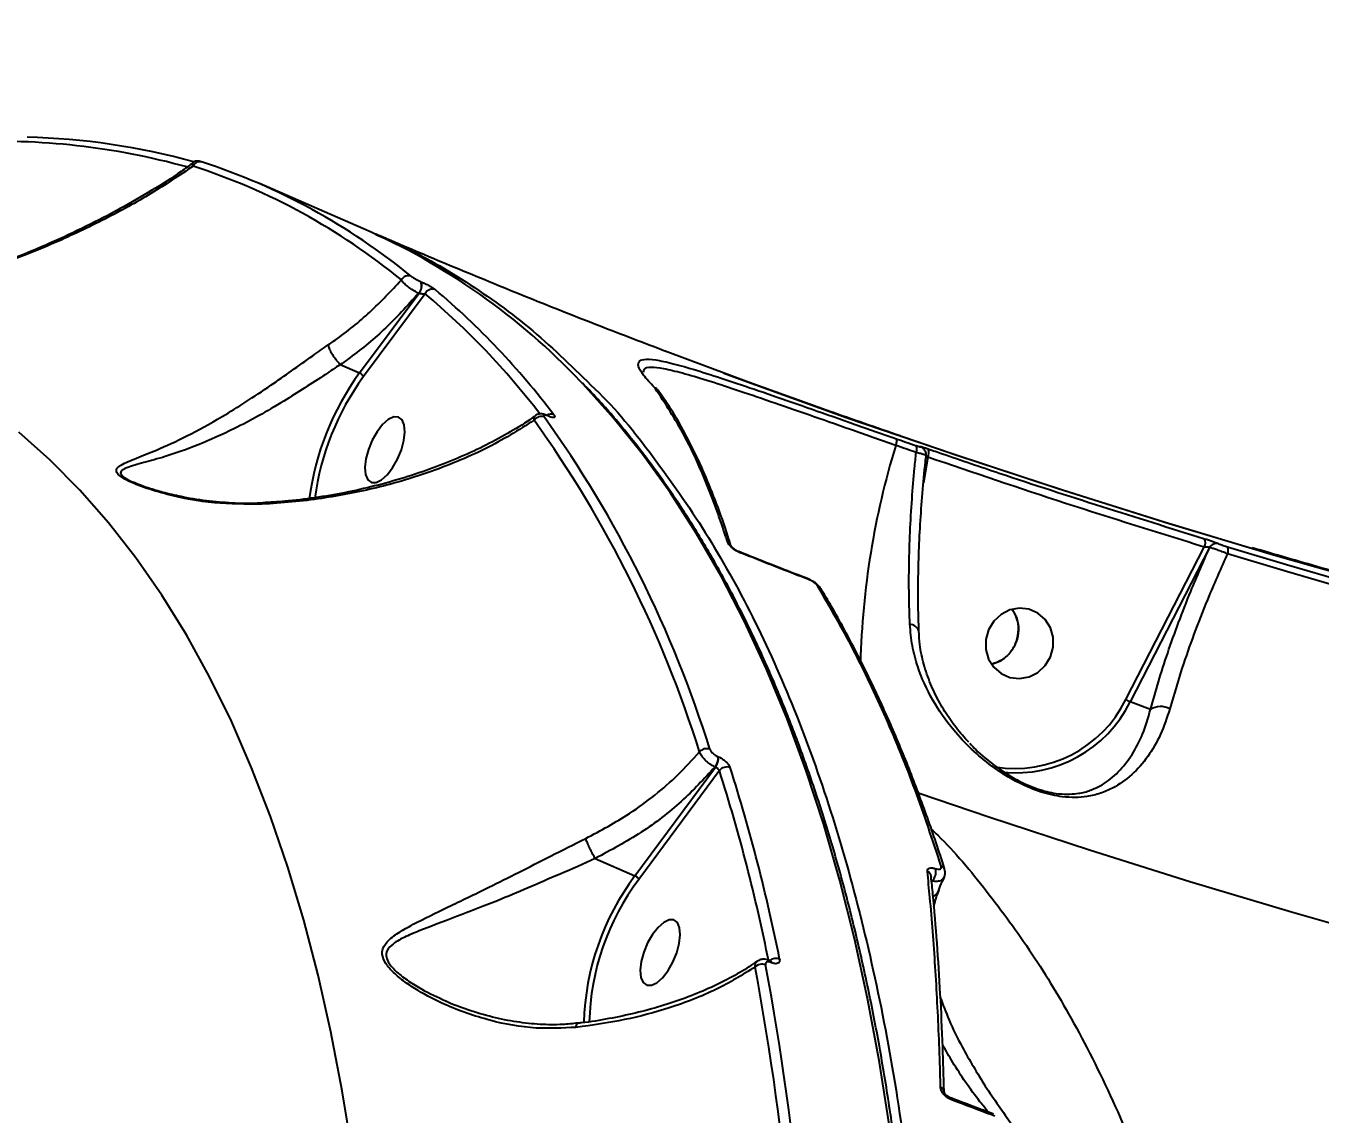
# Model space of a CAD drawing. Header units: millimetres. Extents: x -4153 to 4002, y -5023 to 3197.
# Drawn here: x 160.8 to 325.2, y -1729.3 to -1591.1 of the extents above; entities that cross this region are included whole.
import ezdxf

# ---------------------------------------------------------------- set-up
doc = ezdxf.new("R2010")
doc.units = ezdxf.units.MM
for name, color, linetype in [('DIKOM_ОБЪЕКТ', 7, 'Continuous'), ('DIKOM_РАЗМЕР_ЗОНА', 7, 'Continuous'), ('DIKOM_РАЗМЕР_ОБЪЕКТА', 7, 'Continuous')]:
    doc.layers.add(name, color=color, linetype=linetype)
doc.styles.add('style1', font='arialbd.ttf', dxfattribs={"width": 0.8})
doc.dimstyles.new('1-50', dxfattribs={"dimtxt": 300, "dimasz": 200, "dimexe": 100, "dimexo": 0, "dimgap": 100, "dimtad": 1, "dimtxsty": 'style1', "dimcen": 200, "dimclrd": 7, "dimclre": 7, "dimclrt": 7, "dimadec": 1, "dimazin": 2, "dimtfac": 1, "dimtmove": 0, "dimatfit": 2, "dimfxl": 0, "dimlwd": 25, "dimlwe": 18, "dimarcsym": 0})

# ---------------------------------------------------------------- blocks, each defined once
blk = doc.blocks.new('*D9')
at = {"layer": 'Defpoints', "color": 0, "transparency": 16777216}
for p in [(2370.19, 1747.32), (-2106.31, -2974.61), (1195.51, -2974.61)]:
    blk.add_point(p, dxfattribs=at)
at = {"layer": 'DIKOM_РАЗМЕР_ОБЪЕКТА', "color": 7, "lineweight": 18, "transparency": 16777216}
for p, q in [((2370.19, 1747.32), (-2206.31, 1747.32)), ((1195.51, -2974.61), (-2206.31, -2974.61))]:
    blk.add_line(p, q, dxfattribs=at)
at = {"layer": 'DIKOM_РАЗМЕР_ОБЪЕКТА', "color": 7, "lineweight": 25, "transparency": 16777216}
blk.add_line((-2106.31, 1547.32), (-2106.31, -2774.61), dxfattribs=at)
at = {"layer": 'DIKOM_РАЗМЕР_ОБЪЕКТА', "color": 7, "transparency": 16777216}
for points in [[(-2139.64, 1547.32), (-2072.98, 1547.32), (-2106.31, 1747.32)], [(-2139.64, -2774.61), (-2072.98, -2774.61), (-2106.31, -2974.61)]]:
    blk.add_solid(points, dxfattribs=at)
at = {"layer": 'DIKOM_РАЗМЕР_ОБЪЕКТА', "color": 7, "transparency": 16777216, "insert": (-2359.48, -612.26), "char_height": 300, "attachment_point": 5, "rotation": 90, "style": 'style1'}
blk.add_mtext('{\\fArial|b0|i0|c204|p34;4700}', dxfattribs=at)
blk = doc.blocks.new('*D10')
at = {"layer": 'Defpoints', "color": 0, "transparency": 16777216}
for p in [(4001.69, -909.96), (-3216.31, -1859.46), (4001.69, -4923)]:
    blk.add_point(p, dxfattribs=at)
at = {"layer": 'DIKOM_РАЗМЕР_ЗОНА', "color": 7, "lineweight": 18, "transparency": 16777216}
for p, q in [((4001.69, -909.96), (4001.69, -5023)), ((-3216.31, -1859.46), (-3216.31, -5023))]:
    blk.add_line(p, q, dxfattribs=at)
at = {"layer": 'DIKOM_РАЗМЕР_ЗОНА', "color": 7, "lineweight": 25, "transparency": 16777216}
blk.add_line((-3016.31, -4923), (3801.69, -4923), dxfattribs=at)
at = {"layer": 'DIKOM_РАЗМЕР_ЗОНА', "color": 7, "transparency": 16777216}
for points in [[(-3016.31, -4889.67), (-3016.31, -4956.33), (-3216.31, -4923)], [(3801.69, -4889.67), (3801.69, -4956.33), (4001.69, -4923)]]:
    blk.add_solid(points, dxfattribs=at)
at = {"layer": 'DIKOM_РАЗМЕР_ЗОНА', "color": 7, "transparency": 16777216, "insert": (392.69, -4669.83), "char_height": 300, "attachment_point": 5, "style": 'style1'}
blk.add_mtext('{\\fArial|b0|i0|c204|p34;7200}', dxfattribs=at)
blk = doc.blocks.new('*D11')
at = {"layer": 'Defpoints', "color": 0, "transparency": 16777216}
for p in [(2631.36, 3197.31), (-3702.81, -4429.79), (2071.05, -4429.79)]:
    blk.add_point(p, dxfattribs=at)
at = {"layer": 'DIKOM_РАЗМЕР_ЗОНА', "color": 7, "lineweight": 18, "transparency": 16777216}
for p, q in [((2631.36, 3197.31), (-3802.81, 3197.31)), ((2071.05, -4429.79), (-3802.81, -4429.79))]:
    blk.add_line(p, q, dxfattribs=at)
at = {"layer": 'DIKOM_РАЗМЕР_ЗОНА', "color": 7, "lineweight": 25, "transparency": 16777216}
blk.add_line((-3702.81, 2997.31), (-3702.81, -4229.79), dxfattribs=at)
at = {"layer": 'DIKOM_РАЗМЕР_ЗОНА', "color": 7, "transparency": 16777216}
for points in [[(-3736.14, 2997.31), (-3669.48, 2997.31), (-3702.81, 3197.31)], [(-3736.14, -4229.79), (-3669.48, -4229.79), (-3702.81, -4429.79)]]:
    blk.add_solid(points, dxfattribs=at)
at = {"layer": 'DIKOM_РАЗМЕР_ЗОНА', "color": 7, "transparency": 16777216, "insert": (-3955.98, -616.24), "char_height": 300, "attachment_point": 5, "rotation": 90, "style": 'style1'}
blk.add_mtext('{\\fArial|b0|i0|c204|p34;7600}', dxfattribs=at)
blk = doc.blocks.new('*D12')
at = {"layer": 'Defpoints', "color": 0, "transparency": 16777216}
for p in [(-1688.31, 690.56), (2486.69, 690.56), (-1688.31, -3442.2)]:
    blk.add_point(p, dxfattribs=at)
at = {"layer": 'DIKOM_РАЗМЕР_ОБЪЕКТА', "color": 7, "lineweight": 18, "transparency": 16777216}
for p, q in [((-1688.31, 690.56), (-1688.31, -3542.2)), ((2486.69, 690.56), (2486.69, -3542.2))]:
    blk.add_line(p, q, dxfattribs=at)
at = {"layer": 'DIKOM_РАЗМЕР_ОБЪЕКТА', "color": 7, "lineweight": 25, "transparency": 16777216}
blk.add_line((2286.69, -3442.2), (-1488.31, -3442.2), dxfattribs=at)
at = {"layer": 'DIKOM_РАЗМЕР_ОБЪЕКТА', "color": 7, "transparency": 16777216}
for points in [[(-1488.31, -3408.87), (-1488.31, -3475.54), (-1688.31, -3442.2)], [(2286.69, -3408.87), (2286.69, -3475.54), (2486.69, -3442.2)]]:
    blk.add_solid(points, dxfattribs=at)
at = {"layer": 'DIKOM_РАЗМЕР_ОБЪЕКТА', "color": 7, "transparency": 16777216, "insert": (399.19, -3189.03), "char_height": 300, "attachment_point": 5, "style": 'style1'}
blk.add_mtext('{\\fArial|b0|i0|c204|p34;4175}', dxfattribs=at)

msp = doc.modelspace()

# ---------------------------------------------------------------- linework, layer by layer
at = {"layer": 'DIKOM_ОБЪЕКТ', "color": 7, "linetype": 'Continuous'}
for p, q in [((203.669, -1616.837), (190.415, -1611.096)), ((210.934, -1623.54), (210.96, -1623.552)), ((203.144, -1635.145), (210.681, -1625.03)), ((211.488, -1625.083), (203.641, -1635.616)), ((210.681, -1625.03), (210.654, -1625.018)), ((200.706, -1634.089), (200.7, -1634.085)), ((200.706, -1634.089), (203.144, -1635.145)), ((240.693, -1637.071), (240.621, -1636.986)), ((240.7, -1637.082), (240.693, -1637.071)), ((240.976, -1637.262), (240.878, -1637.158)), ((227.06, -1640.576), (226.975, -1640.539)), ((227.145, -1640.646), (227.06, -1640.609)), ((274.444, -1644.529), (274.437, -1644.525)), ((274.437, -1644.525), (274.567, -1644.582)), ((274.444, -1644.529), (274.568, -1644.583)), ((275.341, -1645.834), (274.803, -1649.146)), ((174.375, -1649.011), (174.623, -1649.13)), ((300.517, -1676.65), (310.496, -1657.261)), ((311.159, -1657.339), (301.079, -1676.925)), ((311.166, -1657.343), (311.159, -1657.339)), ((312.309, -1656.835), (312.316, -1656.839)), ((251.32, -1657.852), (251.307, -1657.846)), ((274.198, -1667.92), (274.195, -1667.891)), ((303.658, -1677.895), (301.079, -1676.925)), ((248.685, -1683.881), (248.73, -1683.901)), ((238.142, -1699.022), (248.363, -1685.231)), ((248.882, -1685.671), (238.639, -1699.492)), ((248.363, -1685.231), (248.318, -1685.211)), ((233.096, -1696.837), (238.142, -1699.022)), ((275.786, -1699.12), (275.788, -1699.148)), ((275.883, -1699.695), (275.824, -1699.64)), ((255.335, -1709.832), (255.269, -1709.803)), ((255.335, -1709.832), (255.344, -1709.836)), ((255.488, -1710.067), (255.422, -1710.038)), ((214.057, -1714.906), (214.347, -1715.049)), ((277.427, -1726.508), (277.423, -1726.366))]:
    msp.add_line(p, q, dxfattribs=at)
at = {"layer": 'DIKOM_ОБЪЕКТ', "color": 7, "linetype": 'Continuous', "flags": 128}
for points in [[(467.836, -1691.681), (462.547, -1690.823), (447.942, -1688.331), (433.385, -1685.668), (418.883, -1682.834), (404.448, -1679.833), (390.087, -1676.665), (375.812, -1673.333), (361.63, -1669.84), (347.552, -1666.187), (333.586, -1662.377), (319.742, -1658.412), (306.028, -1654.296), (292.454, -1650.03), (279.029, -1645.617), (265.761, -1641.061), (252.66, -1636.364), (241.993, -1632.39)], [(270.449, -1730.592), (269.176, -1722.495), (267.708, -1714.634), (266.045, -1707.015), (264.19, -1699.645), (262.142, -1692.53), (259.905, -1685.675), (257.48, -1679.087), (254.869, -1672.771), (252.074, -1666.733), (249.098, -1660.977), (245.943, -1655.509), (242.611, -1650.333), (239.107, -1645.453), (235.432, -1640.874), (231.59, -1636.599), (231.226, -1636.219)], [(249.425, -1635.172), (251.991, -1636.116), (265.132, -1640.827), (278.44, -1645.397), (291.906, -1649.823), (305.52, -1654.102), (319.275, -1658.231), (333.161, -1662.208), (347.169, -1666.029), (361.29, -1669.693), (375.515, -1673.197), (389.834, -1676.539), (404.237, -1679.716), (418.716, -1682.726), (433.261, -1685.568), (447.863, -1688.24), (462.511, -1690.739), (467.849, -1691.605)], [(206.657, -1648.096), (207.357, -1647.198), (207.976, -1646.113), (208.466, -1644.931), (208.785, -1643.745), (208.909, -1642.654), (208.828, -1641.744), (208.546, -1641.09), (208.089, -1640.745), (207.492, -1640.737), (206.805, -1641.066), (206.082, -1641.706), (205.382, -1642.604), (204.763, -1643.688), (204.273, -1644.871), (203.953, -1646.057), (203.829, -1647.148), (203.911, -1648.058), (204.192, -1648.711), (204.65, -1649.057), (205.246, -1649.065), (205.934, -1648.736), (206.657, -1648.096)], [(202.194, -1734.054), (200.954, -1726.343), (199.517, -1718.869), (197.885, -1711.64), (196.06, -1704.663), (194.042, -1697.943), (191.835, -1691.488), (189.439, -1685.302), (186.858, -1679.393), (184.093, -1673.765), (181.148, -1668.424), (178.024, -1663.374), (174.726, -1658.621), (171.255, -1654.168), (167.615, -1650.021), (163.81, -1646.182), (159.843, -1642.655)], [(271.262, -1643.468), (271.586, -1643.582), (271.91, -1643.695), (272.234, -1643.808), (272.559, -1643.921), (272.883, -1644.034), (273.207, -1644.147), (273.532, -1644.26), (273.857, -1644.373)], [(273.876, -1645.256), (273.552, -1645.144), (273.228, -1645.031), (272.903, -1644.918), (272.579, -1644.805), (272.255, -1644.692), (271.931, -1644.579), (271.607, -1644.465), (271.284, -1644.352)], [(313.443, -1657.24), (320.952, -1659.491), (328.503, -1661.695), (336.092, -1663.852), (343.719, -1665.961), (351.382, -1668.023), (359.079, -1670.036), (366.809, -1672.001), (374.57, -1673.917)], [(374.517, -1674.779), (366.762, -1672.864), (359.037, -1670.901), (351.345, -1668.889), (343.688, -1666.829), (336.067, -1664.721), (328.483, -1662.566), (320.938, -1660.363), (313.434, -1658.114)], [(288.213, -1665.17), (286.995, -1665.03), (285.777, -1665.252), (284.659, -1665.818), (283.731, -1666.683), (283.068, -1667.777), (282.723, -1669.01), (282.726, -1670.283), (283.074, -1671.493), (283.742, -1672.542), (284.673, -1673.344), (285.793, -1673.836), (287.011, -1673.976), (288.228, -1673.754), (289.347, -1673.188), (290.275, -1672.323), (290.938, -1671.23), (291.282, -1669.996), (291.28, -1668.723), (290.931, -1667.513), (290.264, -1666.465), (289.333, -1665.662), (288.213, -1665.17)], [(414.861, -1726.656), (401.278, -1723.825), (387.767, -1720.839), (374.334, -1717.701), (360.99, -1714.411), (347.742, -1710.972), (334.599, -1707.387), (321.57, -1703.657), (308.663, -1699.785), (295.886, -1695.773), (283.248, -1691.625), (274.114, -1688.512)], [(241.654, -1711.973), (242.354, -1711.074), (242.974, -1709.99), (243.463, -1708.807), (243.783, -1707.622), (243.907, -1706.53), (243.825, -1705.621), (243.544, -1704.967), (243.087, -1704.622), (242.49, -1704.613), (241.802, -1704.942), (241.079, -1705.582), (240.38, -1706.48), (239.76, -1707.565), (239.271, -1708.748), (238.951, -1709.933), (238.827, -1711.025), (238.909, -1711.934), (239.19, -1712.588), (239.647, -1712.933), (240.244, -1712.941), (240.931, -1712.613), (241.654, -1711.973)], [(278.127, -1727.2), (278.114, -1727.194), (278.113, -1727.194)]]:
    msp.add_lwpolyline(points, dxfattribs=at)
at = {"layer": 'DIKOM_ОБЪЕКТ', "color": 7, "linetype": 'Continuous'}
for centre, radius, start, end in [((157.289, -1695.275), 89.551, 74.5124, 92.73167), ((158.867, -1692.529), 87.352, 74.58271, 88.66678), ((182.85, -1609.231), 0.924, 69.31611, 156.76933), ((157.925, -1686.104), 81.736, 50.69519, 72.00475), ((156.801, -1686.442), 81.566, 50.69657, 72.00349), ((169.742, -1694.352), 84.615, 43.39549, 66.36184), ((209.352, -1623.8), 1.004, 69.69254, 151.85331), ((209.66, -1624.064), 1.377, 316.18986, 22.35543), ((209.687, -1624.077), 1.377, 316.17896, 22.38418), ((212.41, -1625.506), 1.014, 69.90379, 155.39394), ((149.436, -1699.679), 98.253, 37.06618, 49.87289), ((148.493, -1699.841), 97.76, 37.50184, 49.88056), ((231.178, -1655.598), 34.702, 143.88717, 172.61902), ((230.856, -1655.462), 33.683, 143.89977, 172.45588), ((240.303, -1637.941), 0.953, 34.22009, 65.86591), ((240.321, -1637.939), 0.937, 36.51449, 66.1035), ((226.245, -1641.729), 1.065, 69.57009, 147.67327), ((104.946, -1727.496), 148.155, 17.35932, 35.64387), ((105.955, -1727.257), 148.479, 17.35902, 35.64394), ((227.466, -1641.381), 0.994, 68.12666, 120.45087), ((226.839, -1640.793), 0.288, 39.77437, 61.36132), ((226.969, -1640.774), 0.218, 36.26075, 65.76637), ((369.865, -1674.531), 103.098, 162.97925, 178.57034), ((273.05, -1644.833), 0.928, 332.84862, 29.68713), ((274.325, -1645.251), 1.172, 330.1662, 23.19899), ((249.496, -1657.348), 0.888, 16.8523, 64.46598), ((309.427, -1656.705), 1.205, 332.51482, 24.48257), ((312.041, -1657.787), 0.989, 74.26354, 153.06498), ((312.048, -1657.792), 0.99, 74.2765, 153.03209), ((312.453, -1657.668), 1.078, 335.51008, 23.33342), ((251.208, -1658.093), 0.266, 32.93472, 65.18061), ((260.174, -1661.592), 0.248, 31.97012, 66.86712), ((261.112, -1662.982), 0.773, 31.19746, 68.81928), ((273.008, -1668.34), 1.269, 20.73976, 86.86179), ((286.447, -1669.688), 15.698, 260.67533, 333.6743), ((286.555, -1669.747), 16.201, 264.17479, 333.69914), ((304.132, -1669.995), 7.573, 241.48831, 246.22157), ((304.959, -1680.021), 2.492, 62.5368, 121.47527), ((247.247, -1684.047), 1.17, 68.7492, 139.81547), ((246.961, -1684.121), 1.741, 321.20651, 7.91692), ((247.007, -1684.141), 1.74, 321.21096, 7.93155), ((249.816, -1686.374), 1.169, 68.63056, 143.03726), ((30.695, -1754.979), 228.93, 11.3492, 17.62255), ((31.423, -1754.788), 229.592, 11.35089, 17.6211), ((274.973, -1699.222), 0.82, 7.15678, 66.18384), ((274.74, -1698.502), 1.653, 313.7684, 13.2353), ((276.812, -1698.489), 0.733, 18.83967, 70.31107), ((264.36, -1718.616), 32.731, 143.22693, 178.34393), ((263.76, -1718.379), 31.429, 143.06305, 178.65538), ((275.48, -1700.376), 1.368, 294.50956, 339.76659), ((254.283, -1711.486), 1.231, 68.09214, 135.20866), ((-86.654, -1774.266), 347.329, 359.67694, 10.6052), ((256.066, -1710.749), 1.237, 68.27907, 130.13323), ((255.126, -1710.063), 0.297, 4.84875, 60.7044), ((255.187, -1710.094), 0.302, 5.16749, 58.64067), ((-87.224, -1774.398), 346.553, 359.67656, 10.60511), ((276.672, -1726.544), 0.766, 3.09281, 66.72767), ((277.956, -1727.492), 0.339, 5.93585, 59.58821)]:
    msp.add_arc(centre, radius, start, end, dxfattribs=at)
for points, knots in [([(183.084, -1608.337), (183.025, -1608.318), (182.918, -1608.281), (182.803, -1608.254), (182.637, -1608.227), (182.424, -1608.232), (182.194, -1608.282), (182.055, -1608.375), (181.989, -1608.419)], [0, 0, 0, 0, 0.2243194, 0.41186255, 0.54575971, 0.67490913, 0.84640161, 1, 1, 1, 1]), ([(182.001, -1608.867), (180.244, -1610.046), (176.73, -1612.404), (170.819, -1615.651), (164.463, -1618.671), (157.068, -1621.63), (150.059, -1623.887), (143.623, -1625.528), (138.496, -1626.544), (134.728, -1627.175), (132.603, -1627.341), (132.352, -1627.361)], [0, 0, 0, 0, 0.1357673, 0.2715394, 0.4102383, 0.5489238, 0.7213908, 0.8089492, 0.8964846, 0.9877891, 1, 1, 1, 1]), ([(182.011, -1608.44), (181.5, -1608.814), (179.845, -1610.025), (176.76, -1611.975), (172.753, -1614.302), (168.425, -1616.549), (163.997, -1618.623), (159.422, -1620.537), (154.811, -1622.243), (150.062, -1623.767), (145.343, -1625.053), (140.888, -1626.071), (136.794, -1626.82), (134.065, -1627.247), (132.635, -1627.38), (132.438, -1627.398)], [0, 0, 0, 0, 0.0412213, 0.1336011, 0.2280542, 0.3245644, 0.4231421, 0.5114322, 0.6050421, 0.6944686, 0.7799636, 0.8622441, 0.9296995, 0.9903144, 1, 1, 1, 1]), ([(182.001, -1608.867), (181.941, -1608.743), (181.843, -1608.539), (181.961, -1608.465), (182.007, -1608.435)], [0, 0, 0, 0, 0.6068718, 1, 1, 1, 1]), ([(205.226, -1617.57), (206.024, -1617.902), (209.99, -1619.55), (216.736, -1623.436), (225.27, -1629.542), (230.449, -1634.624), (233.031, -1637.158)], [0, 0, 0, 0, 0.0773564, 0.3848427, 0.6932977, 1, 1, 1, 1]), ([(242.038, -1632.401), (239.25, -1631.337), (233.357, -1629.089), (224.597, -1625.608), (215.737, -1621.983), (209.327, -1619.28), (205.877, -1617.789), (205.249, -1617.518)], [0, 0, 0, 0, 0.21883404, 0.46252555, 0.70503849, 0.94632647, 1, 1, 1, 1]), ([(209.7, -1622.858), (209.756, -1622.9), (209.868, -1622.983), (210.152, -1623.152), (210.476, -1623.326), (210.748, -1623.459), (210.891, -1623.522), (210.934, -1623.54)], [0, 0, 0, 0, 0.2336229, 0.4672829, 0.6955696, 0.9086361, 1, 1, 1, 1]), ([(199.162, -1631.591), (199.459, -1631.384), (201.322, -1630.082), (204.628, -1627.445), (207.17, -1624.717), (208.466, -1623.326)], [0, 0, 0, 0, 0.0849844, 0.5334626, 1, 1, 1, 1]), ([(210.654, -1625.018), (210.571, -1624.978), (210.295, -1624.844), (209.787, -1624.542), (209.203, -1624.118), (208.715, -1623.68), (208.549, -1623.444), (208.466, -1623.326)], [0, 0, 0, 0, 0.0942838, 0.3122871, 0.5412037, 0.7714401, 1, 1, 1, 1]), ([(210.96, -1623.552), (211.024, -1623.58), (211.232, -1623.672), (211.628, -1623.865), (212.1, -1624.118), (212.514, -1624.367), (212.677, -1624.491), (212.759, -1624.553)], [0, 0, 0, 0, 0.0931434, 0.3039569, 0.5301963, 0.7651896, 1, 1, 1, 1]), ([(210.654, -1625.018), (209.221, -1626.603), (206.504, -1629.61), (202.949, -1632.495), (201.012, -1633.872), (200.706, -1634.089)], [0, 0, 0, 0, 0.48434253, 0.9185246, 1, 1, 1, 1]), ([(211.488, -1625.083), (211.437, -1625.096), (211.337, -1625.12), (211.141, -1625.126), (210.954, -1625.108), (210.822, -1625.078), (210.74, -1625.054), (210.703, -1625.039), (210.681, -1625.03)], [0, 0, 0, 0, 0.2686434, 0.5230445, 0.7427756, 0.8693375, 0.9244135, 1, 1, 1, 1]), ([(190.736, -1651.812), (188.717, -1651.812), (184.625, -1651.812), (179.592, -1650.864), (176.208, -1649.868), (174.379, -1649.165), (173.188, -1648.593), (172.395, -1648.025), (172.132, -1647.461), (172.459, -1647.104), (173.263, -1646.594), (174.747, -1645.994), (177.56, -1644.87), (181.182, -1643.221), (185.064, -1641.101), (188.693, -1638.856), (191.663, -1636.874), (194.538, -1634.866), (196.99, -1633.115), (198.52, -1632.041), (199.162, -1631.591)], [0, 0, 0, 0, 0.0952093, 0.1929561, 0.2448019, 0.2710708, 0.2981714, 0.3242911, 0.3503883, 0.3910771, 0.4019441, 0.4719644, 0.5438089, 0.6393964, 0.737851, 0.7988531, 0.861364, 0.9113743, 0.9628375, 1, 1, 1, 1]), ([(199.162, -1631.591), (199.165, -1631.606), (199.186, -1631.727), (199.284, -1632.019), (199.535, -1632.529), (199.886, -1633.094), (200.294, -1633.649), (200.565, -1633.94), (200.7, -1634.085)], [0, 0, 0, 0, 0.0259615, 0.2095464, 0.4071508, 0.6047905, 0.8023725, 1, 1, 1, 1]), ([(200.7, -1634.085), (200.7, -1634.086), (200.064, -1634.467), (198.595, -1635.504), (196.17, -1637.063), (193.317, -1638.871), (190.306, -1640.626), (186.62, -1642.575), (182.565, -1644.367), (178.777, -1645.711), (175.682, -1646.549), (174.061, -1647.005), (173.115, -1647.394), (172.696, -1647.666), (172.872, -1648.154), (173.505, -1648.612), (174.126, -1648.897), (174.375, -1649.011)], [0, 0, 0, 0, 0.0000317, 0.0506258, 0.121103, 0.1916523, 0.2788525, 0.3661678, 0.5040505, 0.6421381, 0.7418821, 0.8412498, 0.8561012, 0.9104328, 0.9440495, 0.9775328, 1, 1, 1, 1]), ([(240.621, -1636.986), (240.11, -1636.437), (239.089, -1635.339), (238.489, -1634.245), (238.6, -1633.565), (239.494, -1633.33), (241.154, -1633.513), (243.567, -1634.088), (246.698, -1635.016), (250.513, -1636.258), (254.944, -1637.767), (259.927, -1639.499), (265.362, -1641.401), (269.294, -1642.779), (271.262, -1643.468)], [0, 0, 0, 0, 0.0836187, 0.1671657, 0.2504171, 0.3338518, 0.4173037, 0.500488, 0.5837376, 0.6671387, 0.7504577, 0.833396, 0.9166281, 1, 1, 1, 1]), ([(271.284, -1644.352), (269.349, -1643.674), (265.491, -1642.323), (260.155, -1640.454), (255.259, -1638.753), (250.909, -1637.272), (247.16, -1636.049), (244.082, -1635.137), (241.699, -1634.565), (240.089, -1634.397), (239.246, -1634.538), (239.239, -1634.913), (239.237, -1635.046)], [0, 0, 0, 0, 0.1050593, 0.2094901, 0.3139486, 0.4190089, 0.5232539, 0.6282647, 0.7328652, 0.8372911, 0.9424912, 1, 1, 1, 1]), ([(203.641, -1635.616), (203.638, -1635.608), (203.631, -1635.586), (203.604, -1635.527), (203.54, -1635.434), (203.424, -1635.319), (203.286, -1635.215), (203.192, -1635.169), (203.144, -1635.145)], [0, 0, 0, 0, 0.053566, 0.1413425, 0.3561073, 0.5707078, 0.7852993, 1, 1, 1, 1]), ([(233.031, -1637.158), (233.051, -1637.176), (235.716, -1639.653), (240.466, -1645.662), (247.203, -1655.202), (253.193, -1665.974), (258.509, -1677.797), (263.131, -1690.679), (267.055, -1704.558), (270.265, -1719.371), (272.744, -1735.048), (274.477, -1751.55), (275.446, -1768.865), (275.666, -1786.949), (275.142, -1805.737), (273.878, -1825.142), (271.878, -1845.075), (269.142, -1865.477), (265.66, -1886.323), (261.452, -1907.571), (256.539, -1929.151), (250.943, -1950.962), (244.69, -1972.902), (237.794, -1994.904), (230.253, -2016.932), (222.093, -2038.949), (213.343, -2060.887), (204.047, -2082.644), (194.247, -2104.118), (184.446, -2124.254), (174.728, -2143.084), (165.17, -2160.657), (155.294, -2177.896), (145.144, -2194.726), (134.813, -2210.998), (124.327, -2226.67), (114.827, -2240.2), (108.765, -2248.379), (106.294, -2251.711)], [0, 0, 0, 0, 0.0002169, 0.0300512, 0.0598378, 0.0895308, 0.1192237, 0.1490104, 0.1788447, 0.2086791, 0.2384656, 0.2681586, 0.2978513, 0.3276374, 0.3574714, 0.3873053, 0.4170915, 0.4467843, 0.476477, 0.5062637, 0.5360977, 0.565932, 0.5957182, 0.6254114, 0.655104, 0.6848907, 0.7147246, 0.7445589, 0.7743451, 0.8040381, 0.829572, 0.8552417, 0.8809418, 0.9066416, 0.9323112, 0.9574958, 0.9826808, 1, 1, 1, 1]), ([(178.824, -2132.41), (179.737, -2130.628), (182.383, -2125.457), (186.68, -2116.827), (191.677, -2106.497), (196.555, -2096.088), (201.314, -2085.609), (205.949, -2075.067), (210.458, -2064.471), (214.836, -2053.828), (219.08, -2043.146), (223.188, -2032.433), (227.155, -2021.698), (230.98, -2010.948), (234.659, -2000.192), (238.19, -1989.437), (241.568, -1978.692), (244.794, -1967.965), (247.863, -1957.264), (250.774, -1946.596), (253.524, -1935.97), (256.112, -1925.394), (258.534, -1914.876), (260.79, -1904.424), (262.878, -1894.044), (264.796, -1883.746), (266.542, -1873.537), (268.116, -1863.425), (269.517, -1853.417), (270.742, -1843.52), (271.791, -1833.743), (272.664, -1824.091), (273.359, -1814.574), (273.877, -1805.197), (274.215, -1795.969), (274.376, -1786.894), (274.357, -1777.982), (274.16, -1769.237), (273.784, -1760.667), (273.229, -1752.279), (272.496, -1744.077), (271.585, -1736.07), (270.497, -1728.261), (269.233, -1720.659), (267.793, -1713.267), (266.178, -1706.093), (264.39, -1699.14), (262.43, -1692.415), (260.298, -1685.923), (257.997, -1679.668), (255.529, -1673.656), (252.895, -1667.891), (250.096, -1662.377), (247.136, -1657.12), (244.016, -1652.124), (240.741, -1647.389), (237.305, -1642.933), (234.217, -1639.269), (232.215, -1637.203), (231.465, -1636.43)], [0, 0, 0, 0, 0.00937444, 0.02718625, 0.04499818, 0.06281039, 0.08062225, 0.09843409, 0.11624579, 0.13405768, 0.15186979, 0.16968175, 0.1874938, 0.20530598, 0.2231183, 0.24093061, 0.25874323, 0.27655593, 0.29436924, 0.31218236, 0.32999628, 0.34781011, 0.36562431, 0.383439, 0.40125441, 0.41906987, 0.43688584, 0.45470265, 0.47251981, 0.49033753, 0.50815579, 0.52597515, 0.54379502, 0.56161545, 0.57943694, 0.59725913, 0.61508231, 0.6329064, 0.65073133, 0.66855701, 0.68638387, 0.70421128, 0.72203979, 0.73986893, 0.75769877, 0.77552899, 0.79335954, 0.81119001, 0.82901971, 0.84684853, 0.86467568, 0.88250068, 0.90032246, 0.91813986, 0.93595241, 0.9537585, 0.97155727, 0.98934783, 1, 1, 1, 1]), ([(240.621, -1636.986), (240.71, -1637.027), (240.818, -1637.077), (240.887, -1637.169), (240.899, -1637.185)], [0, 0, 0, 0, 0.82942544, 1, 1, 1, 1]), ([(249.879, -1656.546), (249.802, -1656.306), (249.421, -1655.104), (248.395, -1652.077), (246.699, -1647.756), (244.099, -1642.219), (241.983, -1639.021), (240.7, -1637.082)], [0, 0, 0, 0, 0.029991, 0.1499526, 0.3900716, 0.6301912, 1, 1, 1, 1]), ([(250.331, -1657.105), (250.207, -1656.689), (249.64, -1654.802), (248.531, -1651.728), (247.001, -1647.903), (245.368, -1644.395), (243.632, -1641.203), (242.203, -1638.865), (241.317, -1637.692), (241.08, -1637.378)], [0, 0, 0, 0, 0.0503889, 0.2286534, 0.4063396, 0.5833127, 0.7597161, 0.935663, 1, 1, 1, 1]), ([(271.846, -1643.145), (268.804, -1642.097), (262.791, -1640.027), (256.927, -1637.903), (254.03, -1636.854)], [0, 0, 0, 0, 0.50599387, 1, 1, 1, 1]), ([(225.345, -1641.16), (223.345, -1642.409), (220.32, -1644.299), (215.592, -1646.418), (211.058, -1648.144), (205.361, -1649.82), (199.504, -1650.963), (194.576, -1651.578), (192.016, -1651.734), (190.736, -1651.812)], [0, 0, 0, 0, 0.2227168, 0.3367348, 0.4507493, 0.6310029, 0.8132803, 0.9066455, 1, 1, 1, 1]), ([(225.52, -1640.548), (225.382, -1640.651), (224.401, -1641.384), (222.329, -1642.644), (219.305, -1644.311), (216.024, -1645.841), (212.536, -1647.238), (208.885, -1648.474), (205.123, -1649.524), (201.318, -1650.379), (197.5, -1651.026), (194.017, -1651.458), (191.787, -1651.587), (190.849, -1651.64)], [0, 0, 0, 0, 0.0169696, 0.1205805, 0.2246249, 0.3291315, 0.4340943, 0.5393206, 0.6417904, 0.7416839, 0.8384998, 0.9320431, 1, 1, 1, 1]), ([(225.345, -1641.16), (225.34, -1641.135), (225.309, -1640.968), (225.322, -1640.722), (225.462, -1640.601), (225.522, -1640.55)], [0, 0, 0, 0, 0.0894384, 0.6136413, 1, 1, 1, 1]), ([(226.976, -1640.542), (226.959, -1640.534), (226.766, -1640.444), (226.444, -1640.345), (225.981, -1640.335), (225.644, -1640.427), (225.529, -1640.537), (225.519, -1640.548)], [0, 0, 0, 0, 0.0340302, 0.3912704, 0.7094131, 0.9722478, 1, 1, 1, 1]), ([(227.06, -1640.609), (226.985, -1640.579), (226.835, -1640.519), (226.671, -1640.487), (226.564, -1640.501), (226.527, -1640.57), (226.564, -1640.659), (226.61, -1640.722), (226.616, -1640.731)], [0, 0, 0, 0, 0.1673189, 0.3344518, 0.5091306, 0.7130393, 0.9576871, 1, 1, 1, 1]), ([(227.337, -1640.673), (227.338, -1640.673), (227.347, -1640.673), (227.312, -1640.67), (227.225, -1640.641), (227.129, -1640.609), (227.063, -1640.577), (227.059, -1640.575)], [0, 0, 0, 0, 0.0051803, 0.28679673, 0.60939643, 0.97490765, 1, 1, 1, 1]), ([(227.836, -1640.458), (227.846, -1640.471), (227.917, -1640.567), (227.977, -1640.707), (227.916, -1640.812), (227.745, -1640.832), (227.491, -1640.783), (227.261, -1640.692), (227.145, -1640.646)], [0, 0, 0, 0, 0.0392169, 0.2872279, 0.4951736, 0.6709684, 0.8353064, 1, 1, 1, 1]), ([(271.262, -1643.468), (271.292, -1643.496), (271.352, -1643.552), (271.381, -1643.76), (271.363, -1644.033), (271.31, -1644.246), (271.284, -1644.352)], [0, 0, 0, 0, 0.25001849, 0.50004354, 0.75010348, 1, 1, 1, 1]), ([(273.857, -1644.373), (273.859, -1644.374), (273.956, -1644.41), (274.144, -1644.47), (274.328, -1644.527), (274.45, -1644.559), (274.506, -1644.566), (274.464, -1644.541), (274.444, -1644.529)], [0, 0, 0, 0, 0.00429944, 0.21981616, 0.43561035, 0.56824976, 0.79381005, 1, 1, 1, 1]), ([(274.437, -1644.525), (274.414, -1644.512), (274.355, -1644.478), (274.4, -1644.474), (274.604, -1644.527), (274.948, -1644.634), (275.251, -1644.738), (275.402, -1644.79)], [0, 0, 0, 0, 0.1342506, 0.3469904, 0.5632382, 0.7816982, 1, 1, 1, 1]), ([(275.123, -1645.604), (275.131, -1645.57), (275.163, -1645.438), (275.113, -1645.217), (275.014, -1644.984), (274.884, -1644.814), (274.756, -1644.699), (274.65, -1644.627), (274.581, -1644.589), (274.545, -1644.572), (274.532, -1644.565)], [0, 0, 0, 0, 0.0759928, 0.2917467, 0.4718507, 0.6253696, 0.7534536, 0.8528846, 0.9438932, 1, 1, 1, 1]), ([(273.078, -1667.073), (273.036, -1665.841), (272.952, -1663.376), (272.968, -1659.447), (273.092, -1655.368), (273.331, -1651.267), (273.608, -1647.882), (273.809, -1645.911), (273.876, -1645.256)], [0, 0, 0, 0, 0.1827974, 0.3655945, 0.5537537, 0.7419085, 0.9141925, 1, 1, 1, 1]), ([(275.132, -1645.604), (275.11, -1645.593), (275.074, -1645.574), (274.823, -1645.501), (274.458, -1645.401), (274.071, -1645.305), (273.876, -1645.256)], [0, 0, 0, 0, 0.2734306, 0.4434027, 0.7199653, 1, 1, 1, 1]), ([(274.228, -1667.892), (274.2, -1667.15), (274.129, -1665.258), (274.124, -1662.041), (274.204, -1658.281), (274.385, -1654.397), (274.672, -1650.428), (274.931, -1647.486), (275.124, -1645.872), (275.155, -1645.607)], [0, 0, 0, 0, 0.1093217, 0.2789398, 0.4498323, 0.6216395, 0.7939148, 0.9661897, 1, 1, 1, 1]), ([(310.496, -1657.261), (304.611, -1655.44), (292.838, -1651.797), (281.174, -1647.822), (275.341, -1645.834)], [0, 0, 0, 0, 0.49992041, 1, 1, 1, 1]), ([(275.402, -1644.79), (276.004, -1644.997), (279.012, -1646.037), (290.667, -1650.002), (301.811, -1653.484), (310.524, -1656.206)], [0, 0, 0, 0, 0.0517119, 0.2585517, 1, 1, 1, 1]), ([(190.839, -1651.652), (190.732, -1651.662), (189.568, -1651.769), (187.307, -1651.715), (184.05, -1651.481), (181.062, -1651.005), (178.543, -1650.44), (176.716, -1649.912), (175.348, -1649.442), (174.686, -1649.153), (174.389, -1649.024)], [0, 0, 0, 0, 0.0182328, 0.1990021, 0.3870274, 0.5821729, 0.7267667, 0.842012, 0.9291656, 1, 1, 1, 1]), ([(190.736, -1651.812), (190.745, -1651.785), (190.775, -1651.698), (190.813, -1651.623), (190.844, -1651.649), (190.85, -1651.654)], [0, 0, 0, 0, 0.2706871, 0.8802291, 1, 1, 1, 1]), ([(251.431, -1657.948), (251.34, -1657.909), (251.157, -1657.829), (250.874, -1657.66), (250.581, -1657.448), (250.258, -1657.157), (249.997, -1656.831), (249.917, -1656.639), (249.879, -1656.546)], [0, 0, 0, 0, 0.1098799, 0.2200584, 0.3257289, 0.4924826, 0.7537337, 1, 1, 1, 1]), ([(251.005, -1657.691), (250.98, -1657.677), (250.9, -1657.629), (250.767, -1657.532), (250.606, -1657.398), (250.452, -1657.242), (250.349, -1657.094), (250.351, -1657.096), (250.352, -1657.097)], [0, 0, 0, 0, 0.0463591, 0.1498243, 0.283607, 0.4742792, 0.7508941, 1, 1, 1, 1]), ([(251.308, -1657.845), (251.28, -1657.834), (251.213, -1657.807), (251.101, -1657.751), (251.03, -1657.707), (251.005, -1657.691)], [0, 0, 0, 0, 0.3326191, 0.7652345, 1, 1, 1, 1]), ([(303.658, -1677.895), (303.981, -1676.733), (304.626, -1674.409), (305.826, -1670.709), (307.202, -1666.87), (308.941, -1662.405), (310.35, -1659.2), (311.166, -1657.343)], [0, 0, 0, 0, 0.182558, 0.3651186, 0.5530327, 0.7409404, 1, 1, 1, 1]), ([(311.159, -1657.339), (311.149, -1657.332), (311.122, -1657.314), (311.024, -1657.287), (310.869, -1657.267), (310.684, -1657.257), (310.559, -1657.26), (310.496, -1657.261)], [0, 0, 0, 0, 0.1278211, 0.331005, 0.5437546, 0.7682216, 1, 1, 1, 1]), ([(310.524, -1656.206), (310.686, -1656.256), (311.011, -1656.357), (311.501, -1656.521), (311.917, -1656.669), (312.188, -1656.776), (312.276, -1656.819), (312.309, -1656.835)], [0, 0, 0, 0, 0.2182852, 0.4367595, 0.6530391, 0.8657305, 1, 1, 1, 1]), ([(313.434, -1658.114), (313.268, -1658.048), (312.896, -1657.9), (312.393, -1657.715), (311.906, -1657.547), (311.493, -1657.417), (311.258, -1657.358), (311.177, -1657.345), (311.166, -1657.343)], [0, 0, 0, 0, 0.18051577, 0.402908, 0.53099569, 0.74962717, 0.96638522, 1, 1, 1, 1]), ([(312.316, -1656.839), (312.321, -1656.842), (312.356, -1656.86), (312.465, -1656.907), (312.667, -1656.984), (312.91, -1657.069), (313.166, -1657.155), (313.357, -1657.214), (313.443, -1657.24)], [0, 0, 0, 0, 0.0340128, 0.2522664, 0.4705595, 0.5978853, 0.8193338, 1, 1, 1, 1]), ([(467.898, -1691.324), (466.735, -1691.142), (461.563, -1690.331), (452.408, -1688.777), (440.446, -1686.661), (428.536, -1684.428), (416.685, -1682.091), (404.906, -1679.649), (393.208, -1677.105), (381.601, -1674.464), (370.095, -1671.727), (358.7, -1668.899), (347.426, -1665.983), (336.287, -1662.981), (325.998, -1660.11), (319.484, -1658.202), (316.589, -1657.355)], [0, 0, 0, 0, 0.0222911, 0.0991615, 0.176001, 0.2528014, 0.3295416, 0.4062052, 0.4827813, 0.5592485, 0.635595, 0.7118028, 0.7878562, 0.8637413, 0.9394407, 1, 1, 1, 1]), ([(260.273, -1661.361), (259.833, -1661.192), (256.812, -1660.032), (253.853, -1658.852), (251.324, -1657.844)], [0, 0, 0, 0, 0.1454074, 1, 1, 1, 1]), ([(260.384, -1661.46), (259.833, -1661.247), (257.079, -1660.182), (254.097, -1659.01), (251.68, -1658.047), (251.431, -1657.948)], [0, 0, 0, 0, 0.1831677, 0.9158832, 1, 1, 1, 1]), ([(313.434, -1658.114), (312.642, -1659.887), (311.184, -1663.149), (309.349, -1667.816), (307.595, -1672.694), (306.656, -1675.926), (306.109, -1677.809)], [0, 0, 0, 0, 0.2580749, 0.4750094, 0.6940768, 1, 1, 1, 1]), ([(260.701, -1661.581), (260.624, -1661.532), (260.483, -1661.444), (260.338, -1661.399), (260.273, -1661.379)], [0, 0, 0, 0, 0.5533876, 1, 1, 1, 1]), ([(261.391, -1662.262), (261.336, -1662.182), (261.239, -1662.043), (261.009, -1661.828), (260.785, -1661.665), (260.574, -1661.541), (260.448, -1661.487), (260.384, -1661.46)], [0, 0, 0, 0, 0.3195628, 0.5618404, 0.7280147, 0.8640714, 1, 1, 1, 1]), ([(261.758, -1662.583), (261.736, -1662.54), (261.628, -1662.323), (261.335, -1662.035), (260.972, -1661.729), (260.76, -1661.613), (260.701, -1661.581)], [0, 0, 0, 0, 0.1149522, 0.5740281, 0.8825528, 1, 1, 1, 1]), ([(277.059, -1697.798), (275.978, -1694.522), (273.814, -1687.968), (270.063, -1678.832), (265.974, -1670.171), (262.919, -1664.898), (261.391, -1662.262)], [0, 0, 0, 0, 0.2491212, 0.4982421, 0.7491203, 1, 1, 1, 1]), ([(277.505, -1698.252), (277.49, -1698.203), (276.815, -1695.921), (275.319, -1691.617), (273.009, -1685.368), (270.509, -1679.389), (267.854, -1673.646), (265.018, -1668.186), (262.985, -1664.505), (261.85, -1662.72), (261.765, -1662.586)], [0, 0, 0, 0, 0.0036478, 0.1675179, 0.3314458, 0.495437, 0.6593361, 0.8230755, 0.9867695, 1, 1, 1, 1]), ([(286.103, -1665.223), (286.319, -1665.586), (286.786, -1666.375), (286.951, -1667.833), (286.669, -1669.339), (285.908, -1670.671), (284.815, -1671.693), (283.92, -1671.999), (283.493, -1672.146)], [0, 0, 0, 0, 0.1482147, 0.3215862, 0.4949845, 0.6683521, 0.8417464, 1, 1, 1, 1]), ([(283.501, -1672.154), (283.949, -1671.993), (284.862, -1671.664), (285.958, -1670.609), (286.696, -1669.262), (286.952, -1667.753), (286.769, -1666.323), (286.303, -1665.564), (286.095, -1665.226)], [0, 0, 0, 0, 0.16677944, 0.34022868, 0.51364646, 0.68708933, 0.86054164, 1, 1, 1, 1]), ([(306.109, -1677.809), (305.745, -1678.927), (305.006, -1681.195), (303.345, -1683.971), (301.322, -1686.28), (299.266, -1687.742), (297.313, -1688.582), (295.738, -1688.971), (294.113, -1689.111), (292.218, -1689.015), (289.781, -1688.482), (287.254, -1687.429), (285.163, -1686.249), (283.087, -1684.838), (280.841, -1682.948), (278.254, -1680.186), (275.838, -1676.721), (274.201, -1673.071), (273.317, -1669.807), (273.158, -1667.988), (273.078, -1667.073)], [0, 0, 0, 0, 0.0717905, 0.1456288, 0.2211702, 0.2985173, 0.3406381, 0.3832922, 0.4161005, 0.449613, 0.4986448, 0.5477916, 0.5804516, 0.6139699, 0.6704369, 0.7283187, 0.8119544, 0.8980749, 0.9486859, 1, 1, 1, 1]), ([(280.585, -1682.055), (280.303, -1681.761), (279.431, -1680.853), (278.175, -1679.184), (276.806, -1677.016), (275.661, -1674.651), (274.819, -1672.173), (274.317, -1669.917), (274.254, -1668.499), (274.228, -1667.921)], [0, 0, 0, 0, 0.0726409, 0.224489, 0.3851277, 0.5542823, 0.7237163, 0.8874792, 1, 1, 1, 1]), ([(294.552, -1688.53), (294.598, -1688.525), (295.207, -1688.463), (296.192, -1688.116), (297.876, -1687.32), (299.624, -1685.903), (301.323, -1683.735), (302.732, -1681.105), (303.347, -1678.973), (303.658, -1677.895)], [0, 0, 0, 0, 0.0087454, 0.1158787, 0.2245852, 0.4207253, 0.6211595, 0.8084178, 1, 1, 1, 1]), ([(280.685, -1682.179), (280.937, -1682.456), (281.869, -1683.481), (283.466, -1684.782), (285.384, -1686.111), (287.276, -1687.194), (289.594, -1688.171), (291.762, -1688.627), (293.38, -1688.695), (294.172, -1688.583), (294.552, -1688.53)], [0, 0, 0, 0, 0.0718773, 0.2665638, 0.3732596, 0.4825863, 0.6387983, 0.7947784, 0.9016134, 1, 1, 1, 1]), ([(231.904, -1694.279), (233.798, -1693.27), (236.883, -1691.625), (240.704, -1688.799), (243.714, -1686.202), (245.463, -1684.274), (246.353, -1683.292)], [0, 0, 0, 0, 0.3422178, 0.5572727, 0.7745966, 1, 1, 1, 1]), ([(248.318, -1685.211), (248.196, -1685.149), (247.89, -1684.991), (247.394, -1684.636), (246.906, -1684.181), (246.524, -1683.704), (246.41, -1683.43), (246.353, -1683.292)], [0, 0, 0, 0, 0.1423506, 0.3572387, 0.5716575, 0.7857434, 1, 1, 1, 1]), ([(247.671, -1682.957), (247.701, -1683.024), (247.76, -1683.159), (247.958, -1683.389), (248.21, -1683.608), (248.465, -1683.778), (248.622, -1683.852), (248.685, -1683.881)], [0, 0, 0, 0, 0.2142709, 0.4284733, 0.6428544, 0.8576676, 1, 1, 1, 1]), ([(248.73, -1683.901), (248.823, -1683.944), (249.056, -1684.054), (249.437, -1684.306), (249.813, -1684.634), (250.109, -1684.981), (250.198, -1685.184), (250.242, -1685.286)], [0, 0, 0, 0, 0.1407866, 0.3552805, 0.5699736, 0.7849913, 1, 1, 1, 1]), ([(248.318, -1685.211), (246.938, -1686.697), (244.145, -1689.705), (239, -1693.66), (235.076, -1695.771), (233.096, -1696.837)], [0, 0, 0, 0, 0.32573161, 0.65967553, 1, 1, 1, 1]), ([(248.882, -1685.671), (248.866, -1685.64), (248.833, -1685.577), (248.73, -1685.467), (248.601, -1685.363), (248.472, -1685.282), (248.394, -1685.245), (248.363, -1685.231)], [0, 0, 0, 0, 0.21499419, 0.43009209, 0.64488691, 0.85930047, 1, 1, 1, 1]), ([(275.791, -1693.099), (276.067, -1693.357), (278.558, -1695.686), (282.871, -1700.901), (288.673, -1708.787), (294.158, -1717.898), (299.283, -1728.186), (303.947, -1739.746), (308.01, -1752.32), (311.424, -1765.911), (314.153, -1780.495), (316.111, -1795.593), (317.329, -1811.108), (317.853, -1826.938), (317.701, -1843.515), (316.838, -1860.812), (315.249, -1878.787), (312.914, -1897.44), (309.806, -1916.727), (305.892, -1936.692), (301.208, -1957.047), (295.876, -1977.301), (289.986, -1997.282), (283.615, -2016.912), (276.596, -2036.744), (268.932, -2056.718), (260.638, -2076.769), (251.956, -2096.341), (242.94, -2115.381), (233.647, -2133.852), (223.879, -2152.169), (213.646, -2170.256), (202.997, -2188.098), (195.639, -2199.565), (191.961, -2205.297)], [0, 0, 0, 0, 0.0036233, 0.0326776, 0.0620208, 0.0913641, 0.1238026, 0.1562659, 0.1887039, 0.2220981, 0.25552, 0.2889138, 0.3203316, 0.3517729, 0.3831904, 0.4155146, 0.4478649, 0.4801889, 0.5136824, 0.5471757, 0.5811499, 0.6151243, 0.6470336, 0.6789682, 0.7108777, 0.7437173, 0.7765833, 0.8094235, 0.8407557, 0.8721105, 0.9034431, 0.9356206, 0.9678225, 1, 1, 1, 1]), ([(230.652, -1718.29), (228.958, -1718.376), (225.266, -1718.564), (219.612, -1717.512), (214.594, -1715.764), (211.059, -1713.946), (208.898, -1712.536), (207.46, -1711.372), (206.382, -1710.147), (206.028, -1709.237), (206.038, -1708.291), (206.614, -1707.313), (208.067, -1706.239), (210.595, -1704.824), (214.375, -1703.017), (218.956, -1700.798), (223.366, -1698.596), (227.519, -1696.473), (230.404, -1695.03), (231.904, -1694.279)], [0, 0, 0, 0, 0.0790192, 0.1721797, 0.2680578, 0.3287278, 0.3610577, 0.3939008, 0.4223313, 0.4513183, 0.4599431, 0.498992, 0.5446039, 0.5914347, 0.6876202, 0.7865806, 0.8546741, 0.9244453, 1, 1, 1, 1]), ([(233.091, -1696.833), (232.992, -1696.665), (232.794, -1696.331), (232.483, -1695.719), (232.205, -1695.112), (232.023, -1694.651), (231.937, -1694.395), (231.91, -1694.303), (231.904, -1694.279)], [0, 0, 0, 0, 0.2126803, 0.4253968, 0.6380832, 0.8507921, 0.9619147, 1, 1, 1, 1]), ([(233.091, -1696.833), (233.09, -1696.833), (231.638, -1697.559), (228.708, -1698.747), (224.553, -1700.599), (220.099, -1702.447), (215.363, -1704.255), (211.475, -1705.725), (208.758, -1706.836), (207.231, -1707.709), (206.555, -1708.546), (206.51, -1709.311), (206.659, -1709.768), (207.107, -1710.481), (207.928, -1711.342), (209.365, -1712.421), (211.418, -1713.686), (213.041, -1714.436), (214.057, -1714.906)], [0, 0, 0, 0, 0.000046, 0.1051239, 0.2020614, 0.2991328, 0.436505, 0.573911, 0.6375815, 0.7009375, 0.7519946, 0.7629917, 0.7914185, 0.7999349, 0.8370133, 0.8812426, 0.9256473, 1, 1, 1, 1]), ([(233.096, -1696.837), (233.094, -1696.836), (233.093, -1696.835), (233.091, -1696.833), (233.091, -1696.833)], [0, 0, 0, 0, 0.6264904, 1, 1, 1, 1]), ([(275.304, -1698.472), (275.31, -1698.375), (275.324, -1698.181), (275.56, -1698.03), (275.909, -1697.998), (276.212, -1698.084), (276.349, -1698.123)], [0, 0, 0, 0, 0.2591554, 0.5177335, 0.7812622, 1, 1, 1, 1]), ([(276.975, -1725.84), (276.964, -1725.434), (276.912, -1723.403), (276.736, -1718.204), (276.338, -1710.496), (275.801, -1703.478), (275.413, -1699.576), (275.304, -1698.472)], [0, 0, 0, 0, 0.0413724, 0.2068711, 0.538149, 0.8694284, 1, 1, 1, 1]), ([(276.349, -1698.123), (276.388, -1698.136), (276.542, -1698.186), (276.779, -1698.211), (276.986, -1698.148), (277.095, -1698.011), (277.071, -1697.869), (277.059, -1697.798)], [0, 0, 0, 0, 0.0798759, 0.3181997, 0.5556163, 0.777441, 1, 1, 1, 1]), ([(277.443, -1699.201), (277.492, -1699.077), (277.596, -1698.814), (277.583, -1698.476), (277.51, -1698.299), (277.492, -1698.255)], [0, 0, 0, 0, 0.403797, 0.8519313, 1, 1, 1, 1]), ([(238.639, -1699.492), (238.635, -1699.481), (238.628, -1699.459), (238.6, -1699.4), (238.538, -1699.31), (238.422, -1699.196), (238.284, -1699.092), (238.189, -1699.045), (238.142, -1699.022)], [0, 0, 0, 0, 0.0703259, 0.1415418, 0.3560291, 0.5706574, 0.7853172, 1, 1, 1, 1]), ([(277.423, -1726.366), (277.374, -1724.497), (277.263, -1720.29), (276.964, -1714.029), (276.543, -1707.56), (276.145, -1702.602), (275.852, -1699.886), (275.772, -1699.149)], [0, 0, 0, 0, 0.191727, 0.4317539, 0.671443, 0.9108259, 1, 1, 1, 1]), ([(275.786, -1699.121), (275.786, -1699.123), (275.789, -1699.138), (275.784, -1699.177), (275.779, -1699.212)], [0, 0, 0, 0, 0.109717, 1, 1, 1, 1]), ([(277.434, -1699.199), (277.39, -1699.291), (277.281, -1699.516), (276.882, -1699.717), (276.382, -1699.785), (276.026, -1699.721), (275.883, -1699.695)], [0, 0, 0, 0, 0.2058468, 0.5031063, 0.8017082, 1, 1, 1, 1]), ([(276.751, -1700.847), (276.813, -1700.681), (277.014, -1700.141), (277.289, -1699.595), (277.479, -1699.217)], [0, 0, 0, 0, 0.30772829, 1, 1, 1, 1]), ([(276.14, -1702.959), (276.17, -1702.801), (276.306, -1702.095), (276.579, -1701.405), (276.791, -1700.87)], [0, 0, 0, 0, 0.223301, 1, 1, 1, 1]), ([(253.696, -1709.854), (253.357, -1710.097), (252.283, -1710.869), (250.207, -1712.051), (247.5, -1713.389), (244.569, -1714.582), (241.466, -1715.623), (238.216, -1716.504), (234.84, -1717.196), (232.388, -1717.612), (231.049, -1717.742), (230.895, -1717.757)], [0, 0, 0, 0, 0.0609767, 0.193206, 0.3256304, 0.4583052, 0.5909395, 0.722099, 0.8528072, 0.9831227, 1, 1, 1, 1]), ([(253.409, -1710.618), (253.416, -1710.497), (253.43, -1710.225), (253.549, -1709.972), (253.693, -1709.903), (253.72, -1709.891)], [0, 0, 0, 0, 0.3959836, 0.8869274, 1, 1, 1, 1]), ([(255.269, -1709.812), (255.228, -1709.792), (254.983, -1709.672), (254.556, -1709.607), (254.053, -1709.663), (253.824, -1709.821), (253.737, -1709.881)], [0, 0, 0, 0, 0.08081099, 0.4902332, 0.80511138, 1, 1, 1, 1]), ([(255.422, -1710.038), (255.335, -1710.007), (255.16, -1709.943), (254.945, -1709.946), (254.794, -1710.024), (254.724, -1710.163), (254.737, -1710.288), (254.742, -1710.343)], [0, 0, 0, 0, 0.2040293, 0.407968, 0.613518, 0.8265156, 1, 1, 1, 1]), ([(255.5, -1709.884), (255.496, -1709.884), (255.488, -1709.884), (255.39, -1709.857), (255.283, -1709.811), (255.212, -1709.771), (255.19, -1709.758)], [0, 0, 0, 0, 0.27421795, 0.56848013, 0.86711184, 1, 1, 1, 1]), ([(256.524, -1709.6), (256.534, -1709.685), (256.554, -1709.876), (256.444, -1710.087), (256.212, -1710.205), (255.885, -1710.21), (255.62, -1710.115), (255.488, -1710.067)], [0, 0, 0, 0, 0.1741823, 0.389613, 0.5958263, 0.7979315, 1, 1, 1, 1]), ([(253.409, -1710.618), (251.812, -1711.604), (248.573, -1713.603), (242.874, -1715.794), (236.871, -1717.428), (232.741, -1718.001), (230.652, -1718.29)], [0, 0, 0, 0, 0.2625669, 0.5326653, 0.7636479, 1, 1, 1, 1]), ([(230.887, -1717.74), (230.237, -1717.813), (228.642, -1717.99), (226.043, -1717.938), (223.076, -1717.632), (220, -1717.018), (216.994, -1716.112), (214.982, -1715.394), (214.072, -1714.942), (214.046, -1714.929)], [0, 0, 0, 0, 0.1127663, 0.2764645, 0.4494694, 0.630653, 0.8205434, 0.9947833, 1, 1, 1, 1]), ([(276.899, -1714.393), (277.267, -1715.376), (278.039, -1717.44), (279.929, -1721.299), (281.645, -1724.089), (282.667, -1725.75)], [0, 0, 0, 0, 0.2693728, 0.5651904, 1, 1, 1, 1]), ([(230.652, -1718.29), (230.661, -1718.239), (230.685, -1718.091), (230.755, -1717.883), (230.833, -1717.746), (230.892, -1717.774), (230.896, -1717.776)], [0, 0, 0, 0, 0.1672173, 0.4858839, 0.962608, 1, 1, 1, 1]), ([(283.053, -1729.057), (282.695, -1728.617), (281.029, -1726.57), (279.041, -1723.67), (277.666, -1721.252), (277.246, -1720.514)], [0, 0, 0, 0, 0.1597925, 0.7434089, 1, 1, 1, 1]), ([(278.293, -1727.457), (278.176, -1727.405), (277.94, -1727.299), (277.604, -1727.04), (277.325, -1726.739), (277.112, -1726.402), (276.997, -1726.093), (276.981, -1725.914), (276.975, -1725.84)], [0, 0, 0, 0, 0.1643198, 0.3291947, 0.4896989, 0.6616334, 0.8613528, 1, 1, 1, 1]), ([(278.112, -1727.193), (278.11, -1727.192), (278.077, -1727.183), (277.98, -1727.134), (277.843, -1727.046), (277.71, -1726.932), (277.596, -1726.807), (277.503, -1726.67), (277.444, -1726.549), (277.438, -1726.479), (277.436, -1726.496), (277.435, -1726.5)], [0, 0, 0, 0, 0.01045465, 0.11706427, 0.22241773, 0.32439331, 0.43462996, 0.56384635, 0.73063725, 0.94126902, 1, 1, 1, 1]), ([(282.667, -1725.75), (283.773, -1727.39), (286.043, -1730.755), (289.916, -1735.584), (293.062, -1739.326), (295.255, -1741.984), (296.563, -1743.698), (297.6, -1745.318), (298.077, -1746.704), (297.876, -1747.775), (296.919, -1748.358), (295.496, -1748.485), (293.73, -1748.187), (291.754, -1747.476), (290.377, -1746.556), (289.688, -1746.095)], [0, 0, 0, 0, 0.1255143, 0.2574513, 0.3891784, 0.4370098, 0.4847447, 0.5375343, 0.5809853, 0.6244955, 0.6888404, 0.7551638, 0.8216699, 0.9108245, 1, 1, 1, 1]), ([(283.711, -1729.303), (282.852, -1728.984), (280.973, -1728.286), (279.132, -1727.574), (278.132, -1727.188)], [0, 0, 0, 0, 0.4569754, 1, 1, 1, 1]), ([(283.879, -1729.566), (283.319, -1729.356), (281.448, -1728.656), (279.593, -1727.951), (278.293, -1727.457)], [0, 0, 0, 0, 0.29963231, 1, 1, 1, 1])]:
    msp.add_open_spline(points, degree=3, knots=knots, dxfattribs=at)

# ---------------------------------------------------------------- dimensions: what is measured, and where the dimension line sits
at = {"layer": 'DIKOM_РАЗМЕР_ЗОНА'}
dim = msp.add_linear_dim(base=(-3702.81, -4429.789), p1=(2631.356, 3197.305), p2=(2071.052, -4429.789), angle=90, text='{\\fArial|b0|i0|c204|p34;7600}', dimstyle='1-50', dxfattribs=at)
dim.commit()
dim.dimension.update_dxf_attribs({"geometry": '*D11', "text_midpoint": (-3702.81, -616.242), "dimtype": 160})
dim = msp.add_linear_dim(base=(4001.69, -4923), p1=(-3216.31, -1859.463), p2=(4001.69, -909.963), text='{\\fArial|b0|i0|c204|p34;7200}', dimstyle='1-50', dxfattribs=at)
dim.commit()
dim.dimension.update_dxf_attribs({"geometry": '*D10', "text_midpoint": (392.69, -4923), "dimtype": 160})
at = {"layer": 'DIKOM_РАЗМЕР_ОБЪЕКТА'}
dim = msp.add_linear_dim(base=(-2106.31, -2974.611), p1=(2370.191, 1747.316), p2=(1195.51, -2974.611), angle=90, text='{\\fArial|b0|i0|c204|p34;4700}', dimstyle='1-50', dxfattribs=at)
dim.commit()
dim.dimension.update_dxf_attribs({"geometry": '*D9', "text_midpoint": (-2106.31, -612.262), "dimtype": 160})
dim = msp.add_linear_dim(base=(-1688.31, -3442.202), p1=(2486.69, 690.555), p2=(-1688.31, 690.555), text='{\\fArial|b0|i0|c204|p34;<>}', dimstyle='1-50', dxfattribs=at)
dim.commit()
dim.dimension.update_dxf_attribs({"geometry": '*D12', "text_midpoint": (399.19, -3442.202), "dimtype": 160})

doc.saveas('drawing.dxf')
